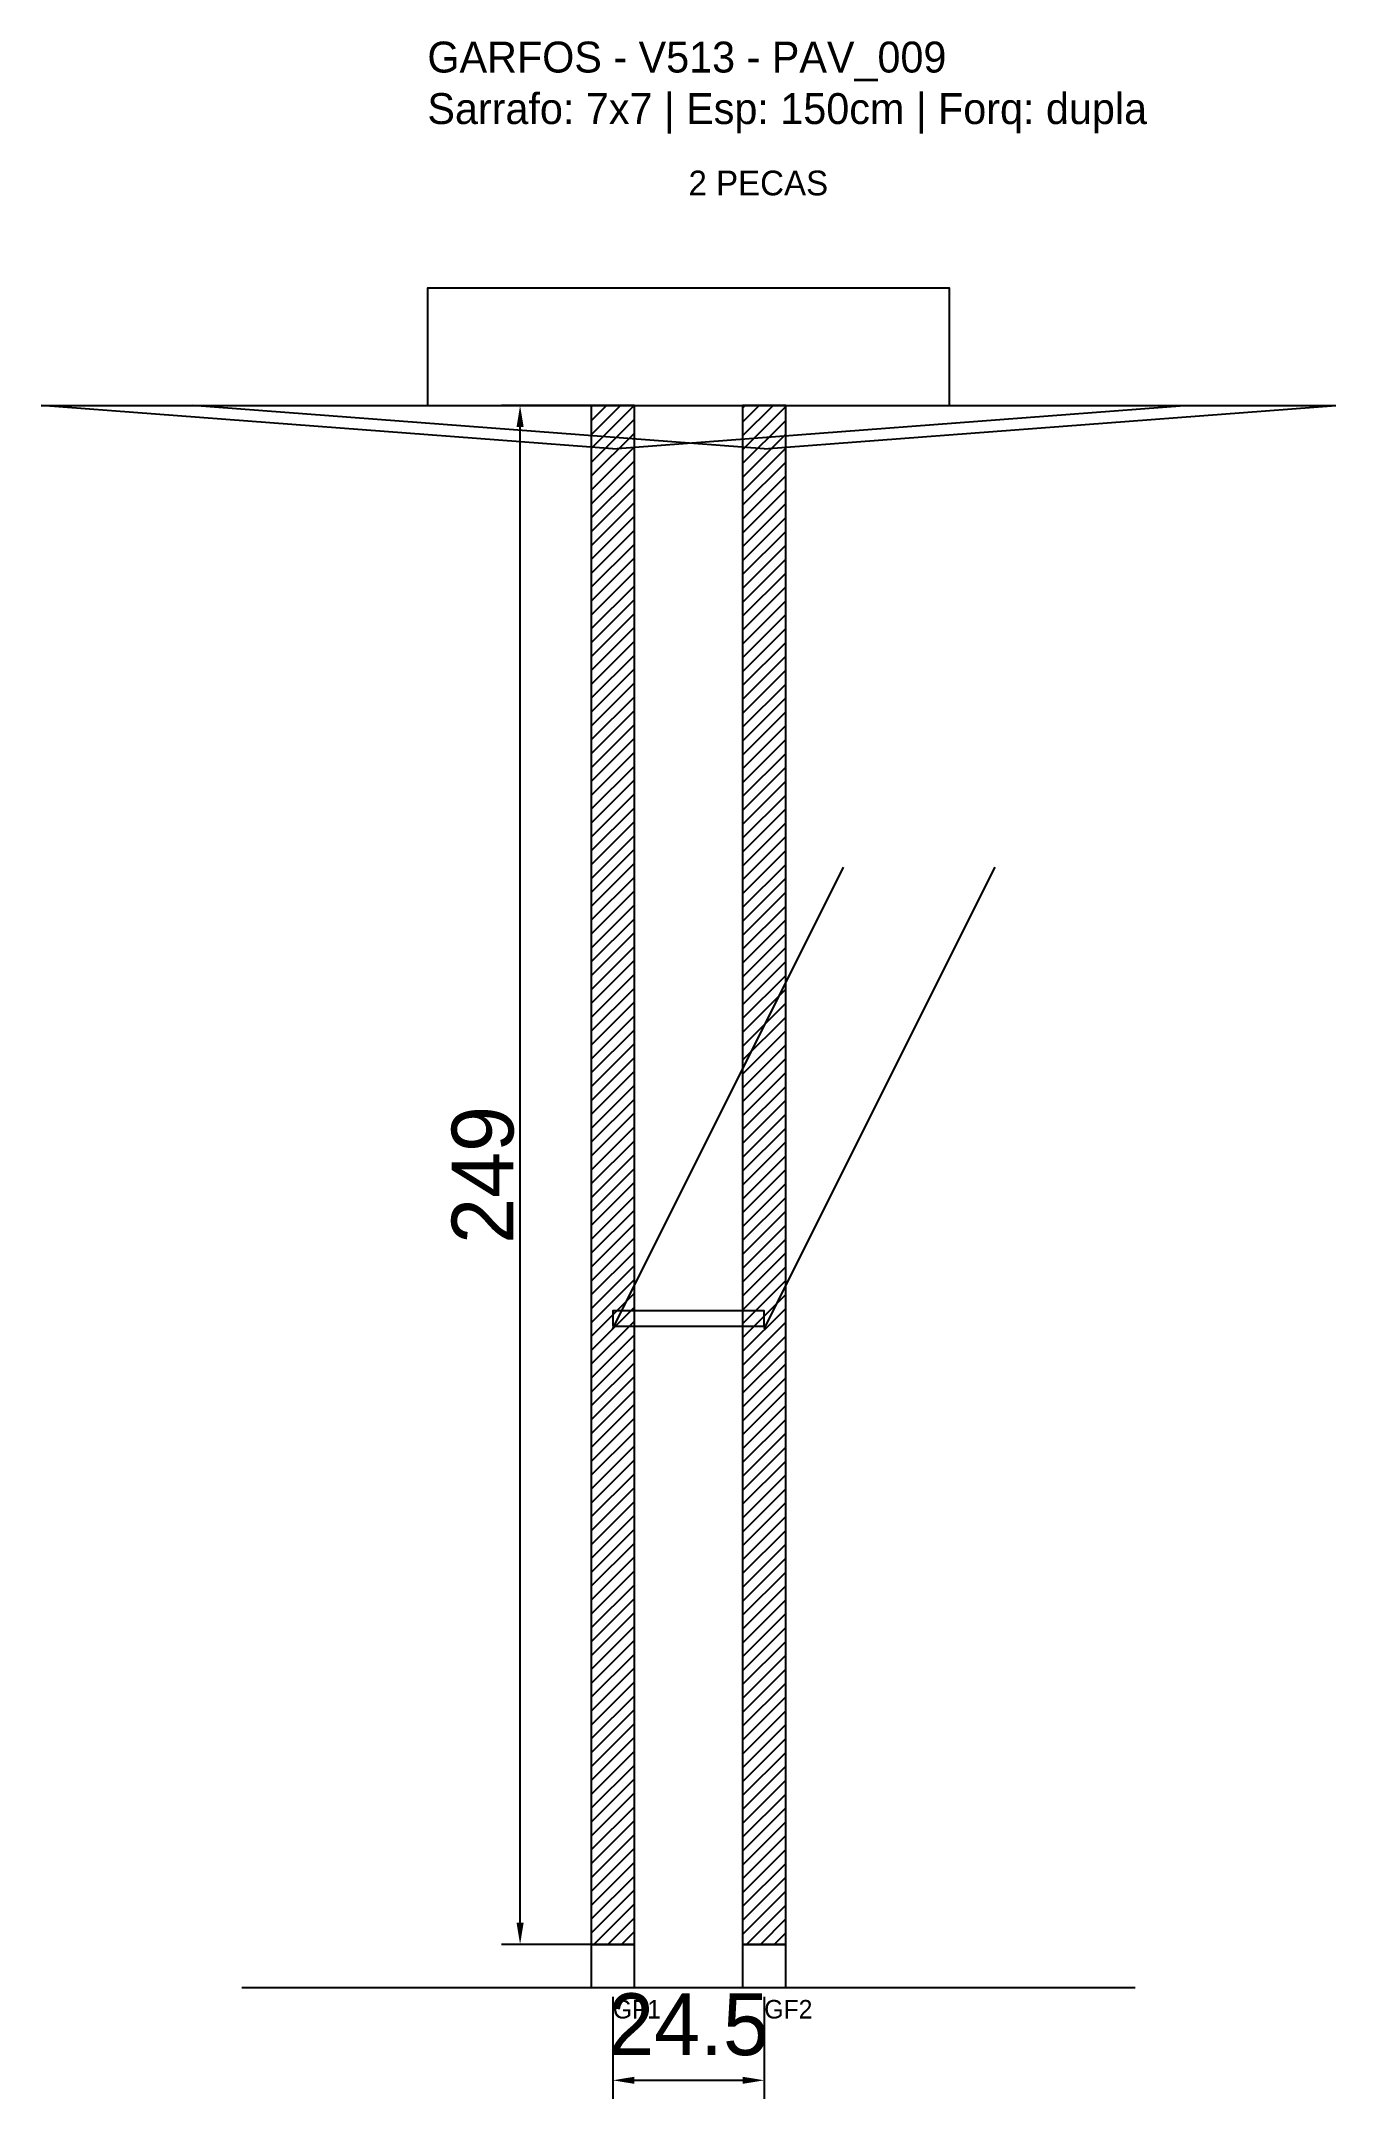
# Model space of a CAD drawing. Header units: metres. Extents: x -62 to 147, y -25 to 308.
import ezdxf

# ---------------------------------------------------------------- set-up
doc = ezdxf.new("R2010")
doc.units = ezdxf.units.M
for name, color, linetype in [('BARRA_ANCORAGEM', 1, 'Continuous'), ('COTA', 241, 'Continuous'), ('GARFOS OK', 3, 'Continuous'), ('NOME DA VIGA', 6, 'Continuous'), ('SARR_7x7', 40, 'Continuous'), ('TIRAS REESCORAMENTO', 252, 'Continuous'), ('VIGAS', 3, 'Continuous')]:
    doc.layers.add(name, color=color, linetype=linetype)
doc.dimstyles.new('EZ DXF', dxfattribs={"dimtxt": 10, "dimasz": 3.5, "dimexe": 3, "dimexo": 1.5, "dimgap": 1, "dimtad": 1, "dimdec": 1, "dimdsep": 46, "dimcen": 2.5, "dimazin": 3, "dimtfac": 1, "dimtmove": 0, "dimatfit": 3})

msp = doc.modelspace()

# ---------------------------------------------------------------- hatches: boundary and pattern name
at = {"layer": 'COTA'}
h = msp.add_hatch(dxfattribs=at)
h.set_pattern_fill('ANSI31', scale=0.5)
h.paths.add_polyline_path([(26.5, 0), (33.5, 0), (33.5, 249), (26.5, 249)])
h = msp.add_hatch(dxfattribs=at)
h.set_pattern_fill('ANSI31', scale=0.5)
h.paths.add_polyline_path([(51, 0), (58, 0), (58, 249), (51, 249)])

# ---------------------------------------------------------------- linework, layer by layer
at = {"layer": 'BARRA_ANCORAGEM'}
for p, q in [((30, 99.6), (67.35, 174.3)), ((54.5, 99.6), (91.85, 174.3))]:
    msp.add_line(p, q, dxfattribs=at)
at = {"layer": 'GARFOS OK'}
for p, q in [((30, 242), (-62.5, 249)), ((-62.5, 249), (122.5, 249)), ((54.5, 242), (-38, 249)), ((-38, 249), (147, 249)), ((30, 242), (122.5, 249)), ((54.5, 242), (147, 249))]:
    msp.add_line(p, q, dxfattribs=at)
at = {"layer": 'GARFOS OK', "linetype": 'CONTINUOUS'}
msp.add_line((-30, -7), (114.5, -7), dxfattribs=at)
at = {"layer": 'GARFOS OK'}
for points in [[(26.5, 0), (33.5, 0), (33.5, 249), (26.5, 249), (26.5, 0)], [(51, 0), (58, 0), (58, 249), (51, 249), (51, 0)]]:
    msp.add_lwpolyline(points, dxfattribs=at)
at = {"layer": 'SARR_7x7'}
for points in [[(26.5, -7), (33.5, -7), (33.5, 0), (26.5, 0), (26.5, -7)], [(51, -7), (58, -7), (58, 0), (51, 0), (51, -7)]]:
    msp.add_lwpolyline(points, dxfattribs=at)
at = {"layer": 'TIRAS REESCORAMENTO'}
msp.add_lwpolyline([(30, 100), (54.5, 100), (54.5, 102.5), (30, 102.5), (30, 100)], dxfattribs=at)
at = {"layer": 'VIGAS'}
msp.add_lwpolyline([(0, 249), (84.5, 249), (84.5, 268), (0, 268), (0, 249)], dxfattribs=at)

# ---------------------------------------------------------------- texts
at = {"layer": 'NOME DA VIGA'}
for s, height, p in [('2 PECAS', 4, (42.25, 283)), ('GF1', 3, (30, -12)), ('GF2', 3, (54.5, -12))]:
    msp.add_text(s, height=height, dxfattribs=at).set_placement(p)
at = {"layer": 'NOME DA VIGA', "insert": (0, 293), "char_height": 5, "attachment_point": 7}
msp.add_mtext('GARFOS - V513 - PAV_009\\PSarrafo: 7x7 | Esp: 150cm | Forq: dupla', dxfattribs=at)

# ---------------------------------------------------------------- dimensions: what is measured, and where the dimension line sits
at = {"layer": 'COTA'}
msp.add_linear_dim(base=(15, 0), p1=(30, 0), p2=(30, 249), angle=90, dimstyle='EZ DXF', dxfattribs=at).render()
msp.add_linear_dim(base=(30, -22), p1=(30, -7), p2=(54.5, -7), dimstyle='EZ DXF', dxfattribs=at).render()

doc.saveas('drawing.dxf')
